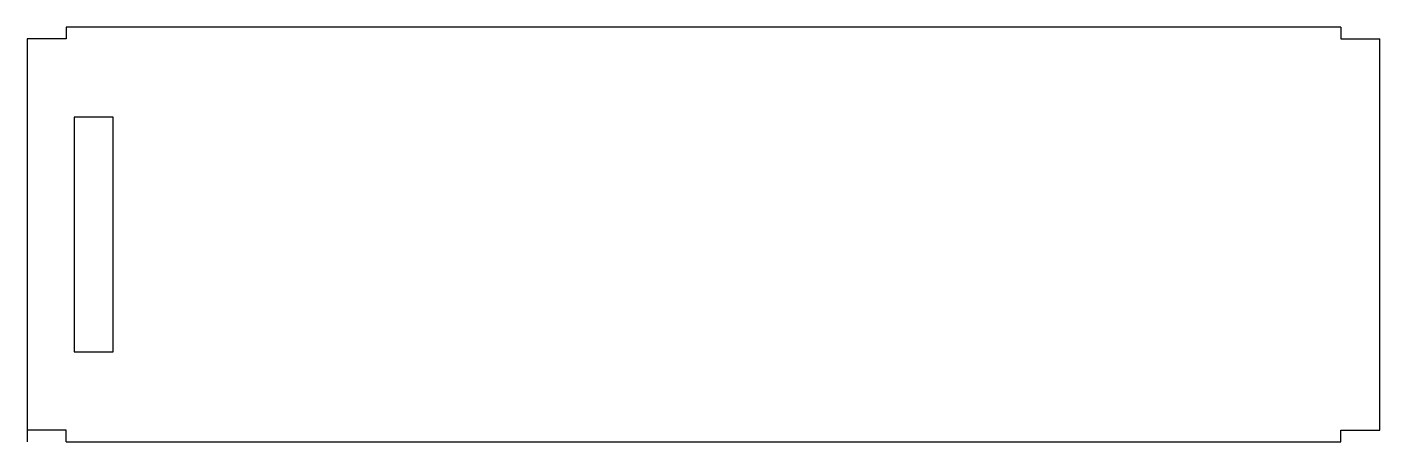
# Model space of a CAD drawing. Header units: millimetres. Extents: x 0 to 346, y 0 to 106.
import ezdxf

# ---------------------------------------------------------------- set-up
doc = ezdxf.new("R2010")
doc.units = ezdxf.units.MM
doc.layers.get('0').update_dxf_attribs({"linetype": 'CONTINUOUS'})

msp = doc.modelspace()

# ---------------------------------------------------------------- linework, layer by layer
for p, q in [((335.59, 106.02), (10.01, 106.02)), ((10.01, 106.02), (10.01, 103.01)), ((335.59, 106.02), (335.59, 103.01)), ((0, 103.01), (0, 0)), ((10.01, 103.01), (0, 103.01)), ((335.59, 103.01), (345.6, 103.01)), ((345.6, 3.01), (345.6, 103.01)), ((10.01, 3.01), (0, 3.01)), ((0, 3.01), (0, 0)), ((10.01, 0), (10.01, 3.01)), ((10.01, 0), (335.59, 0)), ((335.59, 0), (335.59, 3.01)), ((335.59, 3.01), (345.6, 3.01))]:
    msp.add_line(p, q)
msp.add_lwpolyline([(22, 83.01), (12, 83.01), (12, 23.01), (22, 23.01)], close=True)

doc.saveas('drawing.dxf')
